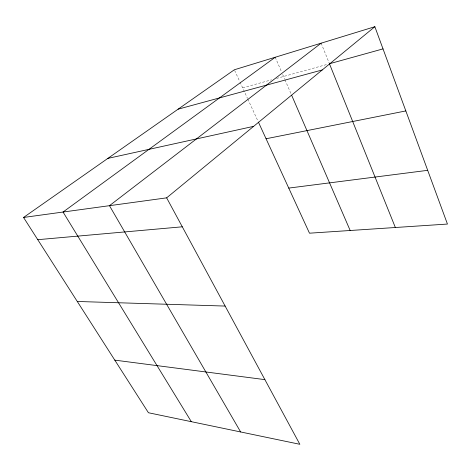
<?xml version="1.0" encoding="UTF-8"?>
<svg xmlns="http://www.w3.org/2000/svg" width="471" height="471" viewBox="0 0 471 471"><rect width="100%" height="100%" fill="white"/><g stroke="black" fill="none" stroke-linecap="round" stroke-linejoin="round"><path stroke-width="0.35" stroke-dasharray="2.35 1.77" d="M242.647 87.841L271.555 79.817M276.495 78.445L327.333 64.339M234.64 70.426L239.68 81.389M239.98 82.036L247.51 98.421M247.817 99.081L258.155 121.565M275.223 57.25L281.534 71.845M282.682 74.5L284.702 79.163M284.99 79.834L291.349 94.53M321.163 43.167L329.182 63.09"/><path stroke-width="0.71" d="M166.646 197.844L299.839 444.294L148.436 412.743L23.55 217.455L166.646 197.844L374.857 26.706L447.45 224.055L309.488 233.192L258.461 122.224M321.163 43.167L109.466 205.68L240.64 431.954M275.223 57.25L63.043 212.038L191.326 421.68M23.55 217.455L234.34 69.779L374.857 26.706M383.017 48.89L329.447 63.756L395.352 227.505M178.097 109.184L322.241 69.955M107.859 158.391L253.616 126.358M266.062 138.757L405.837 110.926M288.747 188.088L427.686 170.331M37.768 239.686L182.301 226.804M77.285 301.475L225.132 306.068M114.794 360.132L264.896 379.632M291.637 95.201L350.171 230.502"/></g></svg>
